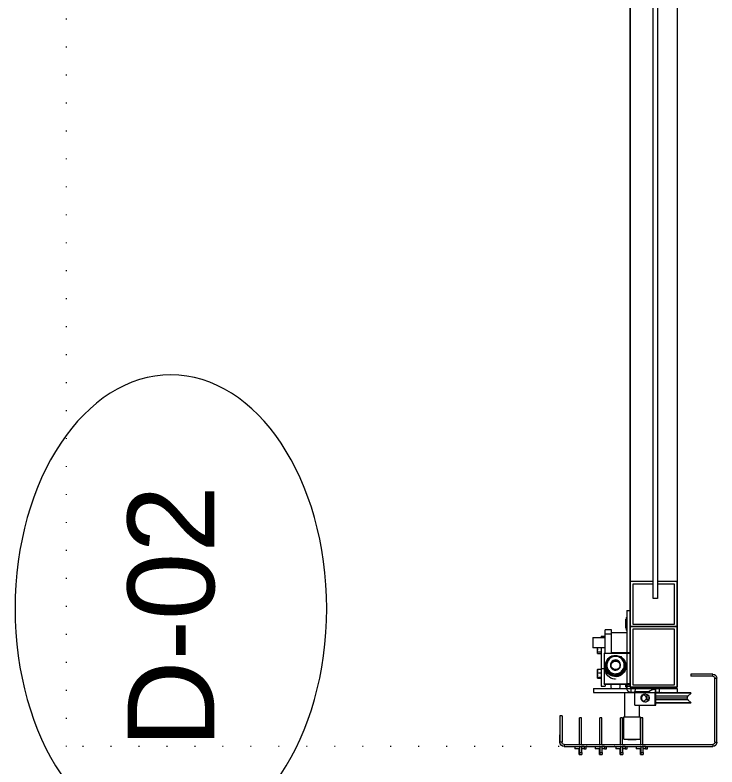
# Model space of a CAD drawing. Extents: x -2598 to 23780, y 0 to 8114.
# Drawn here: x 2119.4 to 2200.3, y 2859.5 to 2946.2 of the extents above; entities that cross this region are included whole.
import ezdxf
from ezdxf.enums import TextEntityAlignment as Align

# ---------------------------------------------------------------- set-up
doc = ezdxf.new("R2010")
doc.units = 0
doc.header["$LTSCALE"] = 25
doc.header["$MEASUREMENT"] = 0
doc.linetypes.add('DOT2', pattern=[0.125, 0, -0.125])
doc.layers.get('0').update_dxf_attribs({"color": 9, "lineweight": 9})
for name, color, linetype, lineweight in [('06D', 9, 'Continuous', 9), ('10', 9, 'Continuous', 9), ('15', 9, 'Continuous', 9), ('20', 9, 'DOT2', 9), ('22', 8, 'Continuous', 9), ('40', 9, 'Continuous', 9)]:
    doc.layers.add(name, color=color, linetype=linetype, lineweight=lineweight)
doc.styles.add('Arial', font='arial.ttf', dxfattribs={"height": 2.5})

# ---------------------------------------------------------------- blocks, each defined once
blk = doc.blocks.new('0_doorno')
blk.add_lwpolyline([(4.5, 0), (12.5, 0)])
blk.add_ellipse((-0.891, 0), major_axis=(-5.391, 0), ratio=0.666667)
at = {"style": 'Arial'}
blk.add_attdef('YUKSEKLIK', text='', height=2, dxfattribs=at).set_placement((5, 12.3), align=Align.TOP_LEFT)
blk.add_attdef('KAPINO', text='', height=2, dxfattribs=at).set_placement((0, 0), align=Align.MIDDLE)
blk.add_attdef('GENISLIK', text='', height=2, dxfattribs=at).set_placement((5, -3.789), align=Align.BOTTOM_LEFT)
blk = doc.blocks.new('p-seksiyonel kapı profil')
for p, q in [((-11.785, 6.84), (-11.785, 7.077)), ((-11.251, 7.077), (-11.785, 7.077)), ((-11.281, 7.762), (-11.281, 7.077)), ((-11.281, 7.762), (-11.251, 7.762)), ((-11.251, 7.762), (-10.985, 7.762)), ((-11.251, 7.526), (-11.251, 7.762)), ((-11.251, 7.526), (-10.985, 7.526)), ((-11.251, 6.817), (-11.251, 7.526)), ((-10.985, 7.526), (-10.985, 7.762)), ((-10.985, 7.526), (-10.985, 6.84)), ((-10.714, 7.077), (-10.985, 7.077)), ((-10.714, 6.84), (-10.714, 7.077)), ((-10.714, 7.077), (-10.481, 7.077)), ((-10.481, 7.077), (-10.481, 6.84)), ((-9.423, 6.84), (-9.423, 7.077)), ((-8.889, 7.077), (-9.423, 7.077)), ((-8.918, 7.762), (-8.918, 7.077)), ((-8.918, 7.762), (-8.889, 7.762)), ((-8.889, 7.762), (-8.623, 7.762)), ((-8.889, 7.526), (-8.889, 7.762)), ((-8.889, 7.526), (-8.623, 7.526)), ((-8.889, 6.817), (-8.889, 7.526)), ((-8.623, 7.526), (-8.623, 7.762)), ((-8.623, 7.526), (-8.623, 6.84)), ((-8.352, 7.077), (-8.623, 7.077)), ((-8.352, 6.84), (-8.352, 7.077)), ((-8.352, 7.077), (-8.118, 7.077)), ((-8.118, 7.077), (-8.118, 6.84)), ((-7.06, 6.84), (-7.06, 7.077)), ((-6.526, 7.077), (-7.06, 7.077)), ((-6.556, 7.762), (-6.556, 7.077)), ((-6.556, 7.762), (-6.526, 7.762)), ((-6.526, 7.762), (-6.26, 7.762)), ((-6.526, 7.526), (-6.526, 7.762)), ((-6.526, 7.526), (-6.26, 7.526)), ((-6.526, 6.817), (-6.526, 7.526)), ((-6.26, 7.526), (-6.26, 7.762)), ((-6.26, 7.526), (-6.26, 6.84)), ((-5.989, 7.077), (-6.26, 7.077)), ((-5.989, 6.84), (-5.989, 7.077)), ((-5.989, 7.077), (-5.756, 7.077)), ((-5.756, 7.077), (-5.756, 6.84)), ((-4.698, 6.84), (-4.698, 7.077)), ((-4.164, 7.077), (-4.698, 7.077)), ((-4.193, 7.762), (-4.193, 7.077)), ((-4.193, 7.762), (-4.164, 7.762)), ((-4.164, 7.762), (-3.898, 7.762)), ((-4.164, 7.526), (-4.164, 7.762)), ((-4.164, 7.526), (-3.898, 7.526)), ((-4.164, 6.817), (-4.164, 7.526)), ((-3.898, 7.526), (-3.898, 7.762)), ((-3.898, 7.526), (-3.898, 6.84)), ((-3.627, 7.077), (-3.898, 7.077)), ((-3.627, 6.84), (-3.627, 7.077)), ((-3.627, 7.077), (-3.393, 7.077)), ((-3.393, 7.077), (-3.393, 6.84)), ((-13.501, 6.344), (-13.501, 5.666)), ((-13.501, 6.344), (-13.495, 6.344)), ((-13.259, 6.344), (-13.495, 6.344)), ((-13.495, 3.273), (-13.495, 6.344)), ((-13.259, 3.273), (-13.259, 6.344)), ((-13.023, 6.817), (-13.028, 6.817)), ((-13.023, 6.581), (-13.023, 6.817)), ((-13.023, 6.817), (4.132, 6.817)), ((-13.023, 6.581), (4.132, 6.581)), ((-11.785, 6.84), (-11.281, 6.84)), ((-11.251, 6.581), (-11.251, 3.509)), ((-11.015, 6.581), (-11.015, 3.509)), ((-10.714, 6.84), (-10.985, 6.84)), ((-10.714, 6.84), (-10.481, 6.84)), ((-9.423, 6.84), (-8.918, 6.84)), ((-8.889, 6.581), (-8.889, 3.509)), ((-8.652, 6.581), (-8.652, 3.509)), ((-8.352, 6.84), (-8.623, 6.84)), ((-8.352, 6.84), (-8.118, 6.84)), ((-7.06, 6.84), (-6.556, 6.84)), ((-6.526, 6.581), (-6.526, 3.509)), ((-6.29, 6.581), (-6.29, 3.509)), ((-5.989, 6.84), (-6.26, 6.84)), ((-5.989, 6.84), (-5.756, 6.84)), ((-4.698, 6.84), (-4.193, 6.84)), ((-4.164, 6.581), (-4.164, 3.509)), ((-3.927, 6.581), (-3.927, 3.509)), ((-3.627, 6.84), (-3.898, 6.84)), ((-3.627, 6.84), (-3.393, 6.84)), ((4.132, 6.581), (4.132, 6.817)), ((4.369, 6.344), (4.605, 6.344)), ((4.369, 6.344), (4.369, -1.039)), ((4.605, 6.344), (4.605, -1.039)), ((-13.501, 5.666), (-13.501, 5.489)), ((-13.495, 5.666), (-13.501, 5.666)), ((-13.495, 5.489), (-13.501, 5.489)), ((-6.144, 5.99), (-6.144, 3.391)), ((-6.144, 5.99), (-4.254, 5.99)), ((-5.672, 6.037), (-5.719, 5.99)), ((-5.672, 6.037), (-5.527, 6.037)), ((-5.527, 6.037), (-4.727, 6.037)), ((-4.68, 5.99), (-4.727, 6.037)), ((-4.254, 3.391), (-4.254, 5.99)), ((-11.015, 3.509), (-11.251, 3.509)), ((-8.652, 3.509), (-8.889, 3.509)), ((-6.29, 3.509), (-6.526, 3.509)), ((-3.927, 3.509), (-4.164, 3.509)), ((-13.259, 3.273), (-13.495, 3.273)), ((-6.144, 3.391), (-4.254, 3.391)), ((-6.026, 3.391), (-6.026, 0.603)), ((-4.373, 2.067), (-4.373, 3.391)), ((-4.845, 2.067), (-4.845, 0.591)), ((-4.845, 2.067), (-2.518, 2.067)), ((-2.518, 2.067), (-2.518, 0.591)), ((-2.518, 2.067), (-2.436, 2.067)), ((-2.436, 2.067), (-2.436, 0.591)), ((1.609, 1.831), (-2.436, 1.831)), ((1.622, 1.801), (-2.436, 1.801)), ((1.266, 1.445), (1.622, 1.801)), ((-4.126, 1.38), (-4.147, 1.24)), ((-4.147, 1.24), (-4.126, 1.101)), ((-4.066, 1.506), (-4.126, 1.38)), ((-4.126, 1.101), (-4.066, 0.974)), ((-3.972, 1.61), (-4.066, 1.506)), ((-4.066, 0.974), (-3.972, 0.871)), ((-4.044, 1.38), (-4.065, 1.24)), ((-4.065, 1.24), (-4.044, 1.101)), ((-3.984, 1.506), (-4.044, 1.38)), ((-4.044, 1.101), (-3.984, 0.974)), ((-3.89, 1.61), (-3.984, 1.506)), ((-3.984, 0.974), (-3.89, 0.871)), ((-3.852, 1.68), (-3.972, 1.61)), ((-3.972, 0.871), (-3.852, 0.8)), ((-3.77, 1.68), (-3.89, 1.61)), ((-3.89, 0.871), (-3.77, 0.8)), ((-3.717, 1.711), (-3.852, 1.68)), ((-3.835, 1.648), (-3.632, 1.445)), ((-3.63, 1.036), (-3.834, 0.832)), ((-3.641, 1.711), (-3.77, 1.68)), ((-3.578, 1.701), (-3.717, 1.711)), ((-3.262, 1.445), (-3.632, 1.445)), ((-3.262, 1.036), (-3.63, 1.036)), ((-3.449, 1.65), (-3.578, 1.701)), ((-3.216, 1.24), (-3.546, 1.24)), ((-3.341, 1.562), (-3.449, 1.65)), ((-3.449, 0.831), (-3.341, 0.919)), ((-3.263, 1.445), (-3.341, 1.562)), ((-3.341, 0.919), (-3.263, 1.035)), ((-3.222, 1.311), (-3.263, 1.445)), ((-3.263, 1.035), (-3.222, 1.17)), ((-3.222, 1.17), (-3.222, 1.311)), ((1.266, 1.445), (-2.436, 1.445)), ((1.179, 1.24), (-2.436, 1.24)), ((1.264, 1.036), (-2.436, 1.036)), ((1.619, 0.68), (1.264, 1.036)), ((-9.629, 0.118), (-9.629, 0.591)), ((-9.629, 0.591), (-5.318, 0.591)), ((-9.629, 0.118), (-5.849, 0.118)), ((-6.026, 0.603), (-5.773, 0.603)), ((-5.849, -0.355), (-5.849, 0.124)), ((-5.82, 0.154), (-5.82, -0.355)), ((-5.79, 0.603), (-5.79, 0.591)), ((-5.79, 0.118), (-5.79, 0.154)), ((-5.79, 0.118), (-5.318, 0.118)), ((-5.79, -0.132), (-5.79, 0.118)), ((-5.773, 0.603), (-4.845, 0.603)), ((-5.058, 0), (-5.412, 0)), ((-5.318, 0.118), (-5.318, 0.591)), ((-4.845, 0.591), (-5.318, 0.591)), ((-5.318, 0.118), (-5.318, 0)), ((-5.318, 0.118), (-0.238, 0.118)), ((-4.893, 0), (-5.058, 0)), ((-4.834, 0), (-4.893, 0)), ((-4.845, 0.591), (-3.188, 0.591)), ((-4.845, 0.591), (-4.845, 0.472)), ((-4.845, 0.472), (-3.188, 0.472)), ((-4.844, 0.403), (-4.845, 0.472)), ((-4.84, 0.337), (-4.844, 0.403)), ((-4.835, 0.276), (-4.84, 0.337)), ((-4.827, 0.222), (-4.835, 0.276)), ((-4.811, 0), (-4.834, 0)), ((-4.818, 0.178), (-4.827, 0.222)), ((-4.807, 0.145), (-4.818, 0.178)), ((-4.549, 0), (-4.811, 0)), ((-4.796, 0.125), (-4.807, 0.145)), ((-4.784, 0.118), (-4.796, 0.125)), ((-4.525, 0), (-4.549, 0)), ((-4.466, 0), (-4.525, 0)), ((-3.357, 0), (-4.466, 0)), ((-3.852, 0.8), (-3.717, 0.769)), ((-3.77, 0.8), (-3.641, 0.77)), ((-3.717, 0.769), (-3.578, 0.78)), ((-3.578, 0.78), (-3.449, 0.831)), ((-3.228, 0), (-3.357, 0)), ((-3.126, 0), (-3.228, 0)), ((-3.188, 0.591), (-2.518, 0.591)), ((-3.188, 0.591), (-3.188, 0.472)), ((-3.188, 0.472), (-3.159, 0.413)), ((-3.159, 0.413), (-3.072, 0.355)), ((-2.707, 0), (-3.126, 0)), ((-3.072, 0.355), (-2.93, 0.3)), ((-2.93, 0.3), (-2.737, 0.25)), ((-2.737, 0.25), (-2.498, 0.207)), ((-2.288, 0), (-2.707, 0)), ((-2.518, 0.591), (-2.498, 0.591)), ((-2.436, 0.591), (-2.498, 0.591)), ((-2.498, 0.591), (-2.498, 0.207)), ((-2.498, 0.207), (-2.487, 0.169)), ((-2.487, 0.169), (-2.475, 0.141)), ((-2.475, 0.141), (-2.463, 0.124)), ((-2.463, 0.124), (-2.45, 0.118)), ((1.619, 0.68), (-2.436, 0.68)), ((1.607, 0.65), (-2.436, 0.65)), ((-2.436, 0.591), (-2.436, 0.118)), ((-2.015, 0.591), (-2.436, 0.591)), ((-2.186, 0), (-2.288, 0)), ((-2.057, 0), (-2.186, 0)), ((-1.644, 0), (-2.057, 0)), ((-2.015, 0.591), (-2.015, 0.118)), ((-2.015, 0.591), (-0.002, 0.591)), ((-1.685, 0.65), (-1.744, 0.591)), ((-1.526, 0), (-1.644, 0)), ((-0.948, 0), (-1.526, 0)), ((-0.889, 0), (-0.948, 0)), ((-0.865, 0), (-0.889, 0)), ((-0.603, 0), (-0.865, 0)), ((-0.622, 0.591), (-0.681, 0.65)), ((-0.58, 0), (-0.603, 0)), ((-0.519, 0), (-0.58, 0)), ((-0.356, 0), (-0.519, 0)), ((-0.002, 0), (-0.356, 0)), ((-0.238, 0.118), (-0.238, 0)), ((-0.238, 0.118), (-0.002, 0.118)), ((-0.002, 0.118), (-0.002, 0.591)), ((0, 0), (-0.002, 0)), ((-8.743, -0.144), (-8.271, -0.144)), ((-8.743, -2.184), (-8.743, -0.144)), ((-8.389, -0.355), (-5.79, -0.355)), ((-8.389, -0.355), (-8.389, -0.397)), ((-8.389, -3.927), (-8.389, -0.397)), ((-8.389, -0.397), (-5.79, -0.397)), ((-8.271, -0.355), (-8.271, -0.144)), ((-7.592, -0.105), (-7.592, -0.355)), ((-6.587, -0.355), (-6.587, -0.105)), ((-5.92, -0.355), (-5.92, -0.092)), ((-5.849, -0.074), (-5.902, -0.074)), ((-5.902, -0.074), (-5.902, -0.355)), ((-5.79, -0.292), (-5.79, -0.132)), ((-5.79, -0.132), (-5.412, -0.132)), ((-5.79, -0.132), (-5.79, -0.159)), ((-5.79, -0.308), (-5.412, -0.308)), ((-5.79, -0.316), (-5.79, -0.355)), ((-5.79, -0.355), (-5.79, -0.397)), ((-5.79, -0.355), (-5.412, -0.355)), ((-5.698, -0.396), (-5.79, -0.397)), ((-5.79, -3.927), (-5.79, -0.397)), ((-5.609, -0.393), (-5.698, -0.396)), ((-5.528, -0.39), (-5.609, -0.393)), ((-5.456, -0.384), (-5.528, -0.39)), ((-5.412, -0.38), (-5.456, -0.384)), ((-9.186, -1.114), (-9.216, -1.105)), ((-9.216, -1.183), (-9.216, -1.105)), ((-9.216, -1.183), (-9.186, -1.115)), ((-9.216, -1.205), (-9.216, -1.183)), ((-9.186, -1.41), (-9.216, -1.205)), ((-9.216, -1.647), (-9.216, -1.205)), ((-9.216, -1.647), (-9.186, -1.416)), ((-9.216, -1.68), (-9.216, -1.647)), ((-9.186, -1.877), (-9.216, -1.68)), ((-9.216, -2.045), (-9.216, -1.68)), ((-9.186, -1.07), (-9.186, -1.115)), ((-9.186, -1.07), (-8.743, -1.07)), ((-9.186, -1.115), (-9.186, -1.114)), ((-9.186, -1.115), (-9.186, -1.16)), ((-9.186, -1.16), (-9.186, -1.416)), ((-9.186, -1.16), (-8.743, -1.16)), ((-9.186, -1.416), (-9.186, -1.41)), ((-9.186, -1.416), (-9.186, -1.671)), ((-9.186, -1.671), (-8.743, -1.671)), ((-9.186, -1.671), (-9.186, -1.882)), ((-8.205, -1.657), (-8.277, -1.858)), ((-8.1, -1.471), (-8.205, -1.657)), ((-7.965, -1.307), (-8.1, -1.471)), ((-7.965, -1.59), (-8.1, -1.755)), ((-8.023, -1.833), (-7.884, -1.663)), ((-8.023, -1.864), (-7.884, -1.694)), ((-7.802, -1.168), (-7.965, -1.307)), ((-7.802, -1.451), (-7.965, -1.59)), ((-7.884, -1.663), (-7.782, -1.573)), ((-7.884, -1.694), (-7.813, -1.629)), ((-7.761, -1.55), (-7.879, -1.801)), ((-7.873, -1.865), (-7.761, -1.616)), ((-7.618, -1.06), (-7.802, -1.168)), ((-7.618, -1.343), (-7.802, -1.451)), ((-7.493, -1.519), (-7.761, -1.55)), ((-7.761, -1.616), (-7.761, -1.55)), ((-7.761, -1.616), (-7.478, -1.595)), ((-7.737, -1.539), (-7.714, -1.524)), ((-7.714, -1.524), (-7.52, -1.42)), ((-7.672, -1.528), (-7.52, -1.451)), ((-7.671, -1.75), (-7.559, -1.682)), ((-7.418, -0.985), (-7.618, -1.06)), ((-7.418, -1.268), (-7.618, -1.343)), ((-7.559, -1.682), (-7.439, -1.628)), ((-7.52, -1.42), (-7.31, -1.356)), ((-7.52, -1.451), (-7.31, -1.387)), ((-7.225, -1.491), (-7.493, -1.519)), ((-7.478, -1.595), (-7.184, -1.57)), ((-7.439, -1.628), (-7.313, -1.591)), ((-7.207, -0.946), (-7.418, -0.985)), ((-7.207, -1.229), (-7.418, -1.268)), ((-7.313, -1.591), (-7.184, -1.57)), ((-7.31, -1.356), (-7.091, -1.335)), ((-7.31, -1.387), (-7.091, -1.365)), ((-7.184, -1.488), (-7.225, -1.491)), ((-7.131, -0.945), (-7.207, -0.946)), ((-6.994, -1.227), (-7.207, -1.229)), ((-6.889, -1.462), (-7.184, -1.488)), ((-7.184, -1.57), (-7.143, -1.566)), ((-7.184, -1.57), (-7.052, -1.566)), ((-7.143, -1.566), (-6.874, -1.539)), ((-7.091, -1.335), (-6.872, -1.356)), ((-7.091, -1.365), (-6.872, -1.387)), ((-7.089, -0.963), (-7.089, -0.941)), ((-7.052, -1.566), (-6.922, -1.58)), ((-6.783, -1.263), (-6.994, -1.227)), ((-6.922, -1.58), (-6.794, -1.61)), ((-6.607, -1.441), (-6.889, -1.462)), ((-6.874, -1.539), (-6.607, -1.508)), ((-6.872, -1.356), (-6.661, -1.419)), ((-6.872, -1.387), (-6.713, -1.43)), ((-6.794, -1.61), (-6.671, -1.656)), ((-6.581, -1.334), (-6.783, -1.263)), ((-6.671, -1.656), (-6.556, -1.719)), ((-6.661, -1.419), (-6.642, -1.427)), ((-6.607, -1.508), (-6.607, -1.441)), ((-6.522, -1.557), (-6.607, -1.441)), ((-6.607, -1.508), (-6.522, -1.63)), ((-6.584, -1.455), (-6.467, -1.522)), ((-6.395, -1.439), (-6.581, -1.334)), ((-6.556, -1.719), (-6.449, -1.795)), ((-6.555, -1.501), (-6.467, -1.553)), ((-6.271, -1.904), (-6.522, -1.557)), ((-6.522, -1.63), (-6.271, -1.987)), ((-6.467, -1.522), (-6.297, -1.661)), ((-6.467, -1.553), (-6.297, -1.692)), ((-6.23, -1.574), (-6.395, -1.439)), ((-6.297, -1.661), (-6.157, -1.83)), ((-6.297, -1.692), (-6.157, -1.861)), ((-6.091, -1.736), (-6.23, -1.574)), ((1.593, -1.511), (1.593, -1.275)), ((4.132, -1.275), (1.593, -1.275)), ((4.132, -1.511), (1.593, -1.511)), ((4.132, -1.275), (4.132, -1.511)), ((4.369, -1.039), (4.605, -1.039)), ((-9.216, -2.045), (-9.186, -1.882)), ((-9.216, -2.057), (-9.216, -2.045)), ((-9.195, -2.051), (-9.216, -2.057)), ((-9.186, -1.882), (-9.186, -1.877)), ((-9.186, -2.092), (-9.186, -1.882)), ((-9.186, -2.092), (-8.743, -2.092)), ((-8.743, -4.56), (-8.743, -2.184)), ((-8.743, -2.184), (-8.389, -2.184)), ((-8.277, -1.858), (-8.311, -2.068)), ((-8.311, -2.068), (-8.31, -2.162)), ((-8.277, -2.141), (-8.311, -2.351)), ((-8.311, -2.351), (-8.309, -2.564)), ((-8.309, -2.564), (-8.289, -2.673)), ((-8.205, -1.94), (-8.277, -2.141)), ((-8.132, -2.351), (-8.244, -2.6)), ((-8.244, -2.666), (-8.125, -2.415)), ((-8.244, -2.666), (-8.244, -2.6)), ((-8.212, -2.453), (-8.19, -2.236)), ((-8.212, -2.483), (-8.19, -2.267)), ((-8.212, -2.453), (-8.212, -2.483)), ((-8.1, -1.755), (-8.205, -1.94)), ((-8.19, -2.236), (-8.127, -2.026)), ((-8.19, -2.267), (-8.127, -2.057)), ((-8.019, -2.104), (-8.132, -2.351)), ((-8.127, -2.026), (-8.023, -1.833)), ((-8.127, -2.057), (-8.023, -1.864)), ((-8.125, -2.415), (-8.002, -2.149)), ((-8.093, -2.529), (-8.079, -2.399)), ((-8.089, -2.66), (-8.093, -2.529)), ((-8.079, -2.399), (-8.049, -2.271)), ((-8.049, -2.271), (-8.002, -2.149)), ((-8.002, -2.067), (-8.019, -2.104)), ((-7.879, -1.801), (-8.002, -2.067)), ((-8.002, -2.149), (-7.94, -2.034)), ((-8.002, -2.149), (-7.985, -2.112)), ((-7.985, -2.112), (-7.873, -1.865)), ((-7.94, -2.034), (-7.863, -1.928)), ((-7.863, -1.928), (-7.773, -1.833)), ((-7.773, -1.833), (-7.671, -1.75)), ((-7.68, -2.568), (-7.659, -2.409)), ((-7.658, -2.726), (-7.68, -2.568)), ((-7.669, -2.599), (-7.679, -2.525)), ((-7.658, -2.644), (-7.679, -2.525)), ((-7.669, -2.532), (-7.675, -2.491)), ((-7.616, -2.683), (-7.669, -2.532)), ((-7.616, -2.75), (-7.669, -2.599)), ((-7.659, -2.409), (-7.595, -2.262)), ((-7.595, -2.262), (-7.494, -2.137)), ((-7.592, -2.256), (-7.592, -2.534)), ((-7.592, -2.534), (-7.592, -2.699)), ((-7.542, -2.317), (-7.586, -2.459)), ((-7.586, -2.459), (-7.586, -2.608)), ((-7.457, -2.193), (-7.542, -2.317)), ((-7.494, -2.137), (-7.363, -2.044)), ((-7.34, -2.1), (-7.457, -2.193)), ((-7.363, -2.044), (-7.211, -1.99)), ((-7.201, -2.046), (-7.34, -2.1)), ((-7.211, -1.99), (-7.051, -1.979)), ((-7.052, -2.035), (-7.201, -2.046)), ((-6.906, -2.068), (-7.052, -2.035)), ((-7.051, -1.979), (-6.893, -2.011)), ((-6.776, -2.143), (-6.906, -2.068)), ((-6.893, -2.011), (-6.75, -2.084)), ((-6.675, -2.252), (-6.776, -2.143)), ((-6.75, -2.084), (-6.632, -2.193)), ((-6.61, -2.386), (-6.675, -2.252)), ((-6.632, -2.193), (-6.548, -2.33)), ((-6.587, -2.534), (-6.61, -2.386)), ((-6.61, -2.681), (-6.587, -2.534)), ((-6.587, -2.534), (-6.587, -2.256)), ((-6.587, -2.699), (-6.587, -2.534)), ((-6.512, -2.54), (-6.567, -2.691)), ((-6.548, -2.33), (-6.505, -2.484)), ((-6.504, -2.562), (-6.547, -2.716)), ((-6.504, -2.491), (-6.512, -2.54)), ((-6.5, -2.525), (-6.512, -2.607)), ((-6.505, -2.484), (-6.504, -2.644)), ((-6.5, -2.525), (-6.504, -2.562)), ((-6.449, -1.795), (-6.354, -1.885)), ((-6.354, -1.885), (-6.271, -1.987)), ((-6.18, -2.033), (-6.271, -1.904)), ((-6.271, -1.987), (-6.18, -2.114)), ((-6.271, -1.987), (-6.202, -2.098)), ((-6.202, -2.098), (-6.148, -2.217)), ((-5.935, -2.383), (-6.18, -2.033)), ((-6.18, -2.114), (-5.935, -2.45)), ((-6.157, -1.83), (-6.053, -2.023)), ((-6.157, -1.861), (-6.053, -2.054)), ((-6.148, -2.217), (-6.111, -2.343)), ((-6.111, -2.343), (-6.09, -2.472)), ((-5.983, -1.92), (-6.091, -1.736)), ((-6.09, -2.472), (-6.086, -2.603)), ((-6.053, -2.023), (-5.989, -2.233)), ((-6.053, -2.054), (-5.989, -2.264)), ((-5.935, -2.45), (-6.053, -2.712)), ((-5.989, -2.233), (-5.979, -2.293)), ((-5.989, -2.264), (-5.984, -2.29)), ((-5.969, -2.549), (-5.989, -2.7)), ((-5.908, -2.12), (-5.983, -1.92)), ((-5.935, -2.45), (-5.935, -2.383)), ((-5.869, -2.329), (-5.908, -2.12)), ((-5.901, -2.745), (-5.867, -2.534)), ((-5.864, -2.445), (-5.869, -2.329)), ((-5.867, -2.534), (-5.864, -2.445)), ((-8.284, -2.718), (-8.285, -2.714)), ((-8.22, -2.915), (-8.284, -2.718)), ((-8.159, -2.789), (-8.244, -2.666)), ((-8, -3.26), (-8.22, -2.915)), ((-8.126, -2.913), (-8.174, -2.771)), ((-7.908, -3.145), (-8.159, -2.789)), ((-8.022, -3.106), (-8.126, -2.913)), ((-8.068, -2.789), (-8.089, -2.66)), ((-8.031, -2.914), (-8.068, -2.789)), ((-7.977, -3.034), (-8.031, -2.914)), ((-7.882, -3.275), (-8.022, -3.106)), ((-7.679, -3.513), (-8, -3.26)), ((-7.908, -3.145), (-7.977, -3.034)), ((-7.825, -3.246), (-7.908, -3.145)), ((-7.817, -3.273), (-7.908, -3.145)), ((-7.766, -3.375), (-7.882, -3.275)), ((-7.73, -3.336), (-7.825, -3.246)), ((-7.572, -3.608), (-7.817, -3.273)), ((-7.623, -3.413), (-7.73, -3.336)), ((-7.593, -2.791), (-7.658, -2.644)), ((-7.593, -2.873), (-7.658, -2.726)), ((-7.508, -3.475), (-7.623, -3.413)), ((-7.622, -2.672), (-7.55, -2.732)), ((-7.524, -2.815), (-7.616, -2.683)), ((-7.524, -2.882), (-7.616, -2.75)), ((-7.491, -2.915), (-7.593, -2.791)), ((-7.491, -2.997), (-7.593, -2.873)), ((-7.586, -2.608), (-7.542, -2.751)), ((-7.571, -2.758), (-7.531, -2.787)), ((-7.542, -2.751), (-7.457, -2.874)), ((-7.531, -2.787), (-7.516, -2.798)), ((-7.446, -2.885), (-7.524, -2.815)), ((-7.4, -2.984), (-7.524, -2.882)), ((-7.36, -3.007), (-7.491, -2.915)), ((-7.36, -3.089), (-7.491, -2.997)), ((-7.457, -2.874), (-7.34, -2.967)), ((-7.253, -3.049), (-7.4, -2.984)), ((-7.208, -3.06), (-7.36, -3.007)), ((-7.208, -3.142), (-7.36, -3.089)), ((-7.34, -2.967), (-7.201, -3.021)), ((-7.094, -3.072), (-7.253, -3.049)), ((-7.047, -3.07), (-7.208, -3.06)), ((-7.047, -3.153), (-7.208, -3.142)), ((-7.201, -3.021), (-7.052, -3.032)), ((-6.934, -3.051), (-7.094, -3.072)), ((-7.052, -3.032), (-6.906, -2.999)), ((-6.89, -3.037), (-7.047, -3.07)), ((-6.89, -3.12), (-7.047, -3.153)), ((-6.786, -2.988), (-6.934, -3.051)), ((-6.906, -2.999), (-6.776, -2.925)), ((-6.747, -2.963), (-6.89, -3.037)), ((-6.747, -3.045), (-6.89, -3.12)), ((-6.661, -2.888), (-6.786, -2.988)), ((-6.776, -2.925), (-6.675, -2.815)), ((-6.63, -2.853), (-6.747, -2.963)), ((-6.63, -2.936), (-6.747, -3.045)), ((-6.62, -3.45), (-6.74, -3.503)), ((-6.661, -2.821), (-6.733, -2.885)), ((-6.675, -2.815), (-6.61, -2.681)), ((-6.663, -2.798), (-6.608, -2.758)), ((-6.567, -2.691), (-6.661, -2.821)), ((-6.567, -2.758), (-6.661, -2.888)), ((-6.547, -2.716), (-6.63, -2.853)), ((-6.547, -2.799), (-6.63, -2.936)), ((-6.629, -2.732), (-6.557, -2.672)), ((-6.508, -3.381), (-6.62, -3.45)), ((-6.512, -2.607), (-6.567, -2.758)), ((-6.504, -2.644), (-6.547, -2.799)), ((-6.406, -3.299), (-6.508, -3.381)), ((-6.306, -3.262), (-6.418, -3.5)), ((-6.316, -3.204), (-6.406, -3.299)), ((-6.182, -3.25), (-6.374, -3.405)), ((-6.239, -3.098), (-6.316, -3.204)), ((-6.194, -3.02), (-6.306, -3.262)), ((-6.156, -3.103), (-6.293, -3.271)), ((-6.177, -2.982), (-6.239, -3.098)), ((-6.177, -2.982), (-6.194, -3.02)), ((-6.053, -2.712), (-6.177, -2.982)), ((-6.13, -2.86), (-6.177, -2.982)), ((-6.166, -3.242), (-6.076, -3.132)), ((-6.052, -2.91), (-6.156, -3.103)), ((-6.1, -2.733), (-6.13, -2.86)), ((-6.086, -2.603), (-6.1, -2.733)), ((-6.076, -3.132), (-5.972, -2.946)), ((-5.989, -2.7), (-6.052, -2.91)), ((-5.972, -2.946), (-5.901, -2.745)), ((-9.186, -4), (-9.216, -3.943)), ((-9.216, -4.116), (-9.216, -3.943)), ((-9.216, -4.116), (-9.186, -4.002)), ((-9.216, -4.143), (-9.216, -4.116)), ((-9.186, -4.366), (-9.216, -4.143)), ((-9.216, -4.56), (-9.216, -4.143)), ((-9.186, -3.902), (-9.186, -4.002)), ((-9.186, -3.902), (-8.743, -3.902)), ((-9.186, -4.002), (-9.186, -4)), ((-9.186, -4.002), (-9.186, -4.102)), ((-9.186, -4.102), (-9.186, -4.372)), ((-9.186, -4.102), (-8.743, -4.102)), ((-8.389, -3.927), (-5.79, -3.927)), ((-8.271, -3.927), (-8.271, -6.141)), ((-7.629, -3.53), (-7.679, -3.513)), ((-7.305, -3.588), (-7.572, -3.608)), ((-7.562, -3.927), (-7.562, -6.141)), ((-5.79, -3.969), (-7.562, -3.969)), ((-7.385, -3.522), (-7.508, -3.475)), ((-7.291, -3.645), (-7.431, -3.598)), ((-7.257, -3.552), (-7.385, -3.522)), ((-7.036, -3.565), (-7.305, -3.588)), ((-6.883, -3.642), (-7.291, -3.645)), ((-7.127, -3.565), (-7.257, -3.552)), ((-7.088, -3.601), (-7.24, -3.591)), ((-6.995, -3.562), (-7.127, -3.565)), ((-6.869, -3.58), (-7.088, -3.601)), ((-6.995, -3.562), (-7.036, -3.565)), ((-6.701, -3.532), (-6.995, -3.562)), ((-6.866, -3.541), (-6.995, -3.562)), ((-6.512, -3.51), (-6.883, -3.642)), ((-6.725, -3.541), (-6.869, -3.58)), ((-6.74, -3.503), (-6.866, -3.541)), ((-6.418, -3.5), (-6.701, -3.532)), ((-5.79, -3.927), (-5.698, -3.926)), ((-5.79, -3.927), (-5.79, -4.008)), ((-5.79, -8.859), (-5.79, -4.008)), ((-5.79, -4.008), (-5.412, -4.008)), ((-5.698, -3.926), (-5.609, -3.924)), ((-5.609, -3.924), (-5.528, -3.92)), ((-5.528, -3.92), (-5.456, -3.915)), ((-5.456, -3.915), (-5.412, -3.91)), ((-8.271, -4.56), (-9.688, -4.56)), ((-9.688, -5.741), (-9.688, -4.56)), ((-9.209, -4.56), (-9.186, -4.372)), ((-9.186, -4.372), (-9.186, -4.366)), ((-9.186, -4.372), (-9.186, -4.56)), ((-9.688, -5.741), (-8.271, -5.741)), ((-8.743, -5.879), (-8.743, -5.741)), ((-8.743, -5.879), (-8.271, -5.879)), ((-7.562, -6.141), (-8.271, -6.141)), ((-8.271, -6.141), (-8.271, -6.627)), ((-7.562, -6.627), (-8.271, -6.627)), ((-7.562, -6.141), (-7.562, -6.627)), ((-7.562, -6.332), (-5.79, -6.332)), ((-5.92, -7.823), (-5.92, -6.825)), ((-5.849, -6.807), (-5.902, -6.807)), ((-5.902, -6.807), (-5.902, -7.841)), ((-5.849, -8.038), (-5.849, -6.609)), ((-5.82, -6.58), (-5.82, -8.068)), ((-5.902, -7.841), (-5.849, -7.841)), ((-5.79, -8.859), (-5.412, -8.859))]:
    blk.add_line(p, q)
for centre, radius, start, end in [((-13.028, 6.344), 0.473, 90, 180), ((-13.023, 6.344), 0.473, 90, 180), ((-13.023, 6.344), 0.236, 90, 180), ((-11.281, 6.811), 0.0295, 11.53696, 90), ((-10.985, 6.811), 0.0295, 90, 168.46304), ((-8.918, 6.811), 0.0295, 11.53696, 90), ((-8.623, 6.811), 0.0295, 90, 168.46304), ((-6.556, 6.811), 0.0295, 11.53696, 90), ((-6.26, 6.811), 0.0295, 90, 168.46304), ((-4.193, 6.811), 0.0295, 11.53696, 90), ((-3.898, 6.811), 0.0295, 90, 168.46304), ((4.132, 6.344), 0.473, 0, 90), ((4.132, 6.344), 0.236, 0, 90), ((-3.841, 1.236), 0.295, 0.8144, 45), ((-3.841, 1.242), 0.295, 315.62357, 359.62894), ((1.475, 1.236), 0.295, 135, 179.1856), ((1.475, 1.242), 0.295, 180.37106, 224.37643), ((-7.089, -0.105), 0.502, 153.64891, 180), ((-7.089, -0.105), 0.502, 0, 26.35109), ((-5.82, 0.124), 0.0295, 90, 180), ((-5.318, 0.118), 0.472, 90, 180), ((-5.902, -0.092), 0.0177, 90, 180), ((4.132, -1.039), 0.473, 270, 0), ((4.132, -1.039), 0.236, 270, 0), ((-5.902, -6.825), 0.0177, 90, 180), ((-5.82, -6.609), 0.0295, 90, 180), ((-5.902, -7.823), 0.0177, 180, 270), ((-5.82, -8.038), 0.0295, 180, 270)]:
    blk.add_arc(centre, radius, start, end)
blk = doc.blocks.new('p-seksiyonel-5851')
at = {"layer": '06D'}
for points in [[(-13.451, 2.705), (-297.662, 2.705)], [(-13.351, -2.705), (-297.662, -2.705)]]:
    blk.add_lwpolyline(points, dxfattribs=at)
at = {"layer": '10'}
for points in [[(-309.862, -2.705), (-309.862, 2.705), (-302.862, 2.705), (-302.862, -2.705), (-309.862, -2.705)], [(-297.662, -0.045), (-297.662, -2.705), (-302.862, -2.705), (-302.862, 2.705), (-297.662, 2.705), (-297.662, 0.455)], [(-297.962, -0.045), (-297.962, -2.405), (-302.562, -2.405), (-302.562, 2.405), (-297.962, 2.405), (-297.962, 0.455)]]:
    blk.add_lwpolyline(points, dxfattribs=at)
blk.add_lwpolyline([(-309.562, -2.405), (-309.562, 2.405), (-303.162, 2.405), (-303.162, -2.405)], close=True, dxfattribs=at)
at = {"layer": '15'}
blk.add_lwpolyline([(-210.651, 0.455), (-299.639, 0.455), (-299.639, -0.045), (-210.651, -0.045), (-210.651, 0.455)], dxfattribs=at)
at = {"layer": '20'}
blk.add_lwpolyline([(-316.703, -1.22), (-316.703, -67.688), (99.988, -67.688), (99.988, -1.22)], dxfattribs=at)
at = {"layer": '40'}
blk.add_lwpolyline([(-309.862, -2.705), (93.171, -2.705), (93.171, 2.705), (-309.862, 2.705)], close=True, dxfattribs=at)
at = {"layer": '10', "rotation": 90}
blk.add_blockref('p-seksiyonel kapı profil', (-309.862, 2.707), dxfattribs=at)
blk = doc.blocks.new('p-zemin kat')
at = {"xscale": -1, "rotation": 270}
blk.add_blockref('p-seksiyonel-5851', (2192.987, 3178.54), dxfattribs=at)

msp = doc.modelspace()

# ---------------------------------------------------------------- block references
at = {"layer": '10'}
msp.add_blockref('p-zemin kat', (0, 0), dxfattribs=at)
at = {"layer": '22'}
ref = msp.add_blockref('0_doorno', (2137.349, 2873.3), dxfattribs=dict(at, xscale=-5, yscale=5, zscale=5, rotation=90))
ref.add_attrib('KAPINO', 'D-02', dxfattribs={"layer": '0', "height": 10, "rotation": 90, "style": 'Arial'}).set_placement((2137.349, 2876.826), align=Align.MIDDLE)
ref.add_attrib('GENISLIK', '140', dxfattribs={"layer": '0', "height": 10, "rotation": 90, "style": 'Arial'}).set_placement((2137.349, 2825.251), align=Align.BOTTOM_LEFT)
ref.add_attrib('YUKSEKLIK', '300', dxfattribs={"layer": '0', "height": 10, "rotation": 90, "style": 'Arial'}).set_placement((2139.849, 2825.074), align=Align.TOP_LEFT)

doc.saveas('drawing.dxf')
